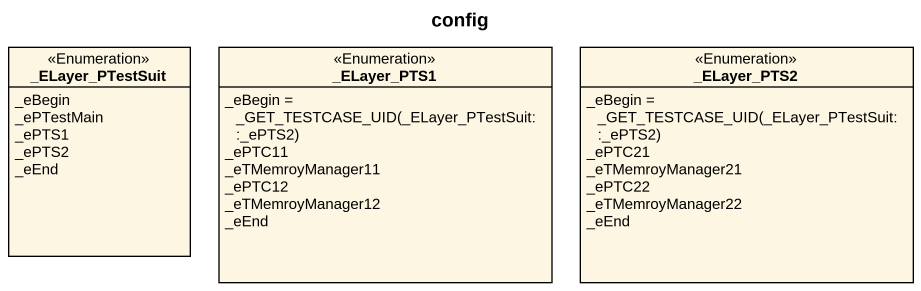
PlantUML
@startuml
title config
hide circle
hide empty members
enum "_ELayer_PTestSuit" as ELayer_PTestSuit <<Enumeration>> {
  _eBegin
  _ePTestMain
  _ePTS1
  _ePTS2
  _eEnd
}
enum "_ELayer_PTS1" as ELayer_PTS1 <<Enumeration>> {
  {field} _eBegin = _GET_TESTCASE_UID(_ELayer_PTestSuit::_ePTS2)
  _ePTC11
  _eTMemroyManager11
  _ePTC12
  _eTMemroyManager12
  _eEnd
}
enum "_ELayer_PTS2" as ELayer_PTS2 <<Enumeration>> {
  {field} _eBegin = _GET_TESTCASE_UID(_ELayer_PTestSuit::_ePTS2)
  _ePTC21
  _eTMemroyManager21
  _ePTC22
  _eTMemroyManager22
  _eEnd
}
@enduml
